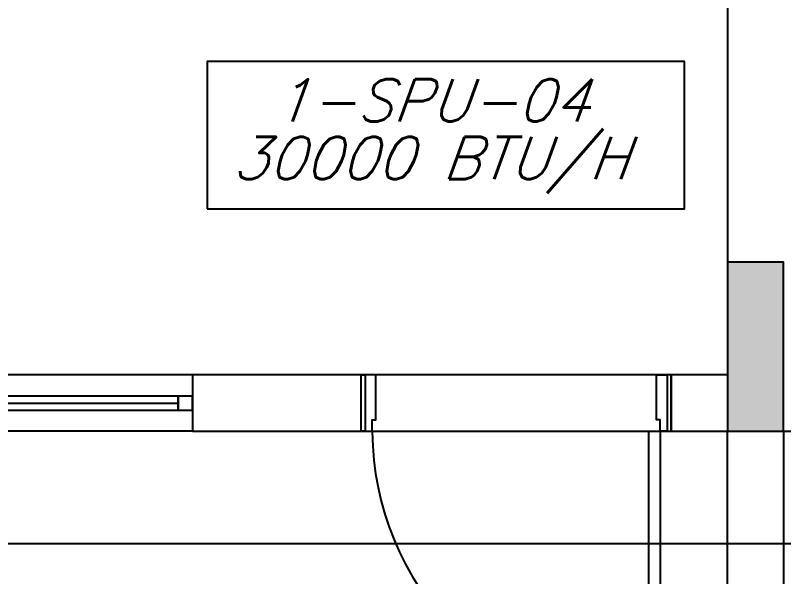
# Model space of a CAD drawing. Header units: metres. Extents: x -658 to -58, y -713 to -118.
# Drawn here: x -95.98 to -93.251, y -265.698 to -263.706 of the extents above; entities that cross this region are included whole.
import ezdxf
from ezdxf.enums import TextEntityAlignment as Align

# ---------------------------------------------------------------- set-up
doc = ezdxf.new("R2010")
doc.units = ezdxf.units.M
doc.header["$LTSCALE"] = 100
doc.layers.add('plan', color=8, linetype='Continuous')
doc.layers.add('TEXT AC', color=7, linetype='Continuous')
doc.styles.add('rss_dim1', font='romans.shx')

# ---------------------------------------------------------------- blocks, each defined once
blk = doc.blocks.new('*U103')
for points in [[(79, 1116), (79, 100), (39, 100), (39, 1116)], [(0, -100), (14, -100), (14, 100), (0, 100)], [(1100, -100), (1086, -100), (1086, 100), (1100, 100)]]:
    blk.add_lwpolyline(points, close=True)
at = {"ltscale": 0.25}
for points in [[(1100, 100), (0, 100)], [(0, -100), (1100, -100)]]:
    blk.add_lwpolyline(points, dxfattribs=at)
at = {"flags": 128}
for points in [[(14, -100), (14, 100), (14, 100), (39, 100), (39, 60), (52, 60), (52, -100)], [(1086, -100), (1086, 100), (1086, 100), (1061, 100), (1061, 60), (1048, 60), (1048, -100), (1086, -100)]]:
    blk.add_lwpolyline(points, close=True, dxfattribs=at)
at = {"ltscale": 0.25}
blk.add_arc((38, 94.6), 1023.1, 0.4032, 87.1892, dxfattribs=at)
blk = doc.blocks.new('*U101')
blk.add_line((2.95, 0), (0.05, 0))
for points in [[(0.05, 0.025), (0, 0.025), (0, -0.025), (0.05, -0.025)], [(2.95, -0.025), (2.95, 0.025), (0.05, 0.025), (0.05, -0.025)]]:
    blk.add_lwpolyline(points, close=True)
blk = doc.blocks.new('TRF4R4R43TR43')
h = blk.add_hatch(color=256)
h.dxf.hatch_style = 1
h.paths.add_polyline_path([(-212.2055, -229.9551), (-212.0055, -229.9551), (-212.0055, -229.3551), (-212.2055, -229.3551)])
blk.add_lwpolyline([(-212.2055, -229.9551), (-212.0055, -229.9551), (-212.0055, -229.3551), (-212.2055, -229.3551)], close=True)
blk = doc.blocks.new('A$C79349d3f')
at = {"layer": 'plan'}
for p, q in [((-24.0035, 13.3095), (-24.0035, 8.5095)), ((-25.9035, 8.5095), (-28.9035, 8.5095)), ((-25.3035, 8.5095), (-25.9035, 8.5095)), ((-25.9035, 8.5095), (-25.9035, 8.3095)), ((-25.3035, 8.3095), (-25.3035, 8.5095)), ((-24.0035, 8.5095), (-24.2035, 8.5095)), ((-24.2035, 8.5095), (-24.2035, 8.3095)), ((-25.9035, 8.3095), (-28.9035, 8.3095)), ((-25.9035, 8.3095), (-25.3035, 8.3095)), ((-24.2035, 8.3095), (-19.8035, 8.3095)), ((-24.0035, 3.8095), (-24.0035, 8.3095))]:
    blk.add_line(p, q, dxfattribs=at)
blk.add_lwpolyline([(-15.1035, 19.3095), (-13.5035, 19.3095), (-13.5035, 7.9095), (-33.2035, 7.9095), (-33.2035, 14.7095)], dxfattribs=at)
at = {"layer": 'plan', "ltscale": 0.0007}
blk.add_lwpolyline([(-23.8035, 8.3095), (-23.8035, 3.6095), (-39.8035, 3.6095), (-39.8035, 10.3095), (-32.8035, 10.3095)], dxfattribs=at)
at = {"layer": 'plan'}
blk.add_blockref('TRF4R4R43TR43', (188.202, 238.2646), dxfattribs=at)
at = {"layer": 'plan', "xscale": 0.001, "yscale": 0.001, "zscale": 0.001, "rotation": 180}
blk.add_blockref('*U103', (-24.2035, 8.4095), dxfattribs=at)
at = {"layer": 'plan', "rotation": 180}
blk.add_blockref('*U101', (-25.9035, 8.4095), dxfattribs=at)

msp = doc.modelspace()

# ---------------------------------------------------------------- linework, layer by layer
at = {"layer": 'TEXT AC', "color": 4}
msp.add_lwpolyline([(-95.2992, -264.3928), (-93.6032, -264.3928), (-93.6032, -263.8698), (-95.2992, -263.8697)], close=True, dxfattribs=at)

# ---------------------------------------------------------------- block references
at = {"layer": 'plan'}
msp.add_blockref('A$C79349d3f', (-69.4477, -273.4915), dxfattribs=at)

# ---------------------------------------------------------------- texts
at = {"layer": 'TEXT AC', "color": 4, "style": 'rss_dim1', "oblique": 20}
for s, p in [('1-SPU-04', (-94.5036, -264.0075)), ('30000 BTU/H', (-94.5072, -264.2122))]:
    msp.add_text(s, height=0.15, rotation=359.9998, dxfattribs=at).set_placement(p, align=Align.MIDDLE_CENTER)

doc.saveas('drawing.dxf')
